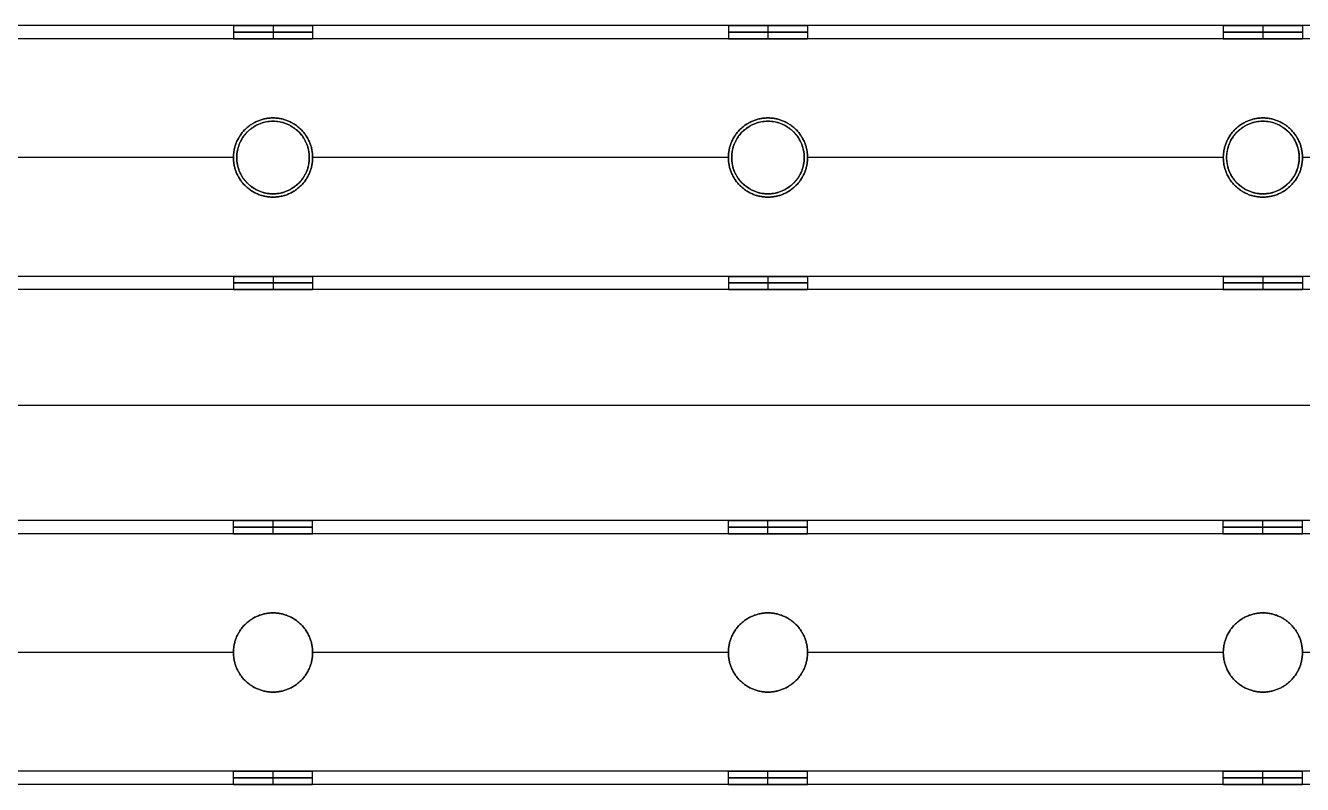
# Model space of a CAD drawing. Header units: millimetres. Extents: x -6529 to 809, y -8611 to 207.
# Drawn here: x 226 to 419.5, y -4410.7 to -4295.7 of the extents above; entities that cross this region are included whole.
import ezdxf

# ---------------------------------------------------------------- set-up
doc = ezdxf.new("R2010")
doc.units = ezdxf.units.MM
doc.header["$MEASUREMENT"] = 0
for name, color, linetype, true_color in [('gaten$11mm', 7, 'Continuous', 0xff6a35), ('platen', 7, 'Continuous', 0x007f00), ('staal', 5, 'Continuous', 0x0000ff)]:
    doc.layers.add(name, color=color, linetype=linetype, true_color=true_color)

# ---------------------------------------------------------------- blocks, each defined once
blk = doc.blocks.new('top plaat')
at = {"layer": 'platen'}
for p, q in [((770.5, -575), (770.5, -575, 18)), ((845.5, -575), (845.5, -575, 18)), ((920.5, -575), (920.5, -575, 18)), ((765, -580.5), (765, -580.5, 18)), ((776, -580.5), (776, -580.5, 18)), ((840, -580.5), (840, -580.5, 18)), ((851, -580.5), (851, -580.5, 18)), ((915, -580.5), (915, -580.5, 18)), ((926, -580.5), (926, -580.5, 18)), ((770.5, -586), (770.5, -586, 18)), ((845.5, -586), (845.5, -586, 18)), ((920.5, -586), (920.5, -586, 18)), ((0, -618), (1316, -618)), ((0, -618, 18), (1316, -618, 18))]:
    blk.add_line(p, q, dxfattribs=at)
for centre in [(770.5, -580.5, 9), (845.5, -580.5, 9), (920.5, -580.5, 9)]:
    blk.add_circle(centre, 5.5, dxfattribs=at)
for points in [[(770.5, -586), (765, -586), (765, -580.5), (765, -575), (770.5, -575), (776, -575), (776, -580.5), (776, -586), (770.5, -586)], [(770.5, -586, 18), (765, -586, 18), (765, -580.5, 18), (765, -575, 18), (770.5, -575, 18), (776, -575, 18), (776, -580.5, 18), (776, -586, 18), (770.5, -586, 18)], [(845.5, -586), (840, -586), (840, -580.5), (840, -575), (845.5, -575), (851, -575), (851, -580.5), (851, -586), (845.5, -586)], [(845.5, -586, 18), (840, -586, 18), (840, -580.5, 18), (840, -575, 18), (845.5, -575, 18), (851, -575, 18), (851, -580.5, 18), (851, -586, 18), (845.5, -586, 18)], [(920.5, -586), (915, -586), (915, -580.5), (915, -575), (920.5, -575), (926, -575), (926, -580.5), (926, -586), (920.5, -586)], [(920.5, -586, 18), (915, -586, 18), (915, -580.5, 18), (915, -575, 18), (920.5, -575, 18), (926, -575, 18), (926, -580.5, 18), (926, -586, 18), (920.5, -586, 18)]]:
    blk.add_rational_spline(points, [1, 0.707106781187, 1, 0.707106781187, 1, 0.707106781187, 1, 0.707106781187, 1], degree=2, knots=[-37.699112, -37.699112, -37.699112, -28.274334, -28.274334, -18.849556, -18.849556, -9.424778, -9.424778, 0, 0, 0], dxfattribs=at)
blk = doc.blocks.new('plaat base')
at = {"layer": 'platen'}
for p, q in [((58, -600), (1258, -600)), ((58, -600, 18), (1258, -600, 18))]:
    blk.add_line(p, q, dxfattribs=at)

msp = doc.modelspace()

# ---------------------------------------------------------------- linework, layer by layer
at = {"layer": 'gaten$11mm'}
for centre in [(263.53, -4315.71), (338.53, -4315.71), (413.53, -4315.71)]:
    msp.add_circle(centre, 5.5, dxfattribs=at)
at = {"layer": 'staal'}
for p, q in [((257.53, -4295.71, 20), (257.53, -4297.71, 20)), ((263.53, -4295.71, 26), (263.53, -4297.71, 26)), ((263.53, -4295.71, 14), (263.53, -4297.71, 14)), ((269.53, -4295.71, 20), (269.53, -4297.71, 20)), ((332.53, -4295.71, 20), (332.53, -4297.71, 20)), ((338.53, -4295.71, 26), (338.53, -4297.71, 26)), ((338.53, -4295.71, 14), (338.53, -4297.71, 14)), ((344.53, -4295.71, 20), (344.53, -4297.71, 20)), ((407.53, -4295.71, 20), (407.53, -4297.71, 20)), ((413.53, -4295.71, 26), (413.53, -4297.71, 26)), ((413.53, -4295.71, 14), (413.53, -4297.71, 14)), ((419.53, -4295.71, 20), (419.53, -4297.71, 20)), ((263.53, -4309.71, 2), (263.53, -4309.71)), ((263.53, -4309.71, 40), (263.53, -4309.71, 38)), ((338.53, -4309.71, 2), (338.53, -4309.71)), ((338.53, -4309.71, 40), (338.53, -4309.71, 38)), ((413.53, -4309.71, 2), (413.53, -4309.71)), ((413.53, -4309.71, 40), (413.53, -4309.71, 38)), ((257.53, -4315.71, 2), (257.53, -4315.71)), ((257.53, -4315.71, 40), (257.53, -4315.71, 38)), ((269.53, -4315.71, 2), (269.53, -4315.71)), ((269.53, -4315.71, 40), (269.53, -4315.71, 38)), ((332.53, -4315.71, 2), (332.53, -4315.71)), ((332.53, -4315.71, 40), (332.53, -4315.71, 38)), ((344.53, -4315.71, 2), (344.53, -4315.71)), ((344.53, -4315.71, 40), (344.53, -4315.71, 38)), ((407.53, -4315.71, 2), (407.53, -4315.71)), ((407.53, -4315.71, 40), (407.53, -4315.71, 38)), ((419.53, -4315.71, 2), (419.53, -4315.71)), ((419.53, -4315.71, 40), (419.53, -4315.71, 38)), ((263.53, -4321.71, 2), (263.53, -4321.71)), ((263.53, -4321.71, 40), (263.53, -4321.71, 38)), ((338.53, -4321.71, 2), (338.53, -4321.71)), ((338.53, -4321.71, 40), (338.53, -4321.71, 38)), ((413.53, -4321.71, 2), (413.53, -4321.71)), ((413.53, -4321.71, 40), (413.53, -4321.71, 38)), ((257.53, -4333.71, 20), (257.53, -4335.71, 20)), ((263.53, -4333.71, 26), (263.53, -4335.71, 26)), ((263.53, -4333.71, 14), (263.53, -4335.71, 14)), ((269.53, -4333.71, 20), (269.53, -4335.71, 20)), ((332.53, -4333.71, 20), (332.53, -4335.71, 20)), ((338.53, -4333.71, 26), (338.53, -4335.71, 26)), ((338.53, -4333.71, 14), (338.53, -4335.71, 14)), ((344.53, -4333.71, 20), (344.53, -4335.71, 20)), ((407.53, -4333.71, 20), (407.53, -4335.71, 20)), ((413.53, -4333.71, 26), (413.53, -4335.71, 26)), ((413.53, -4333.71, 14), (413.53, -4335.71, 14)), ((419.53, -4333.71, 20), (419.53, -4335.71, 20)), ((257.53, -4372.71, 1296), (257.53, -4370.71, 1296)), ((263.53, -4372.71, 1302), (263.53, -4370.71, 1302)), ((263.53, -4372.71, 1290), (263.53, -4370.71, 1290)), ((269.53, -4372.71, 1296), (269.53, -4370.71, 1296)), ((332.53, -4372.71, 1296), (332.53, -4370.71, 1296)), ((338.53, -4372.71, 1302), (338.53, -4370.71, 1302)), ((338.53, -4372.71, 1290), (338.53, -4370.71, 1290)), ((344.53, -4372.71, 1296), (344.53, -4370.71, 1296)), ((407.53, -4372.71, 1296), (407.53, -4370.71, 1296)), ((413.53, -4372.71, 1302), (413.53, -4370.71, 1302)), ((413.53, -4372.71, 1290), (413.53, -4370.71, 1290)), ((419.53, -4372.71, 1296), (419.53, -4370.71, 1296)), ((263.53, -4384.71, 1278), (263.53, -4384.71, 1276)), ((263.53, -4384.71, 1316), (263.53, -4384.71, 1314)), ((338.53, -4384.71, 1278), (338.53, -4384.71, 1276)), ((338.53, -4384.71, 1316), (338.53, -4384.71, 1314)), ((413.53, -4384.71, 1278), (413.53, -4384.71, 1276)), ((413.53, -4384.71, 1316), (413.53, -4384.71, 1314)), ((257.53, -4390.71, 1278), (257.53, -4390.71, 1276)), ((257.53, -4390.71, 1316), (257.53, -4390.71, 1314)), ((269.53, -4390.71, 1278), (269.53, -4390.71, 1276)), ((269.53, -4390.71, 1316), (269.53, -4390.71, 1314)), ((332.53, -4390.71, 1278), (332.53, -4390.71, 1276)), ((332.53, -4390.71, 1316), (332.53, -4390.71, 1314)), ((344.53, -4390.71, 1278), (344.53, -4390.71, 1276)), ((344.53, -4390.71, 1316), (344.53, -4390.71, 1314)), ((407.53, -4390.71, 1278), (407.53, -4390.71, 1276)), ((407.53, -4390.71, 1316), (407.53, -4390.71, 1314)), ((419.53, -4390.71, 1278), (419.53, -4390.71, 1276)), ((419.53, -4390.71, 1316), (419.53, -4390.71, 1314)), ((263.53, -4396.71, 1278), (263.53, -4396.71, 1276)), ((263.53, -4396.71, 1316), (263.53, -4396.71, 1314)), ((338.53, -4396.71, 1278), (338.53, -4396.71, 1276)), ((338.53, -4396.71, 1316), (338.53, -4396.71, 1314)), ((413.53, -4396.71, 1278), (413.53, -4396.71, 1276)), ((413.53, -4396.71, 1316), (413.53, -4396.71, 1314)), ((257.53, -4410.71, 1296), (257.53, -4408.71, 1296)), ((263.53, -4410.71, 1302), (263.53, -4408.71, 1302)), ((263.53, -4410.71, 1290), (263.53, -4408.71, 1290)), ((269.53, -4410.71, 1296), (269.53, -4408.71, 1296)), ((332.53, -4410.71, 1296), (332.53, -4408.71, 1296)), ((338.53, -4410.71, 1302), (338.53, -4408.71, 1302)), ((338.53, -4410.71, 1290), (338.53, -4408.71, 1290)), ((344.53, -4410.71, 1296), (344.53, -4408.71, 1296)), ((407.53, -4410.71, 1296), (407.53, -4408.71, 1296)), ((413.53, -4410.71, 1302), (413.53, -4408.71, 1302)), ((413.53, -4410.71, 1290), (413.53, -4408.71, 1290)), ((419.53, -4410.71, 1296), (419.53, -4408.71, 1296))]:
    msp.add_line(p, q, dxfattribs=at)
for points in [[(769.03, -4295.71), (451.28, -4295.71), (133.53, -4295.71)], [(769.03, -4295.71, 40), (451.28, -4295.71, 40), (133.53, -4295.71, 40)], [(257.53, -4295.71, 20), (226.03, -4295.71, 20), (194.53, -4295.71, 20)], [(332.53, -4295.71, 20), (301.03, -4295.71, 20), (269.53, -4295.71, 20)], [(407.53, -4295.71, 20), (376.03, -4295.71, 20), (344.53, -4295.71, 20)], [(482.53, -4295.71, 20), (451.03, -4295.71, 20), (419.53, -4295.71, 20)], [(769.03, -4297.71, 2), (451.28, -4297.71, 2), (133.53, -4297.71, 2)], [(769.03, -4297.71, 38), (451.28, -4297.71, 38), (133.53, -4297.71, 38)], [(257.53, -4297.71, 20), (226.03, -4297.71, 20), (194.53, -4297.71, 20)], [(332.53, -4297.71, 20), (301.03, -4297.71, 20), (269.53, -4297.71, 20)], [(407.53, -4297.71, 20), (376.03, -4297.71, 20), (344.53, -4297.71, 20)], [(482.53, -4297.71, 20), (451.03, -4297.71, 20), (419.53, -4297.71, 20)], [(257.53, -4315.71), (226.03, -4315.71), (194.53, -4315.71)], [(257.53, -4315.71, 40), (226.03, -4315.71, 40), (194.53, -4315.71, 40)], [(257.53, -4315.71, 2), (226.03, -4315.71, 2), (194.53, -4315.71, 2)], [(257.53, -4315.71, 38), (226.03, -4315.71, 38), (194.53, -4315.71, 38)], [(332.53, -4315.71), (301.03, -4315.71), (269.53, -4315.71)], [(332.53, -4315.71, 40), (301.03, -4315.71, 40), (269.53, -4315.71, 40)], [(332.53, -4315.71, 2), (301.03, -4315.71, 2), (269.53, -4315.71, 2)], [(332.53, -4315.71, 38), (301.03, -4315.71, 38), (269.53, -4315.71, 38)], [(407.53, -4315.71), (376.03, -4315.71), (344.53, -4315.71)], [(407.53, -4315.71, 40), (376.03, -4315.71, 40), (344.53, -4315.71, 40)], [(407.53, -4315.71, 2), (376.03, -4315.71, 2), (344.53, -4315.71, 2)], [(407.53, -4315.71, 38), (376.03, -4315.71, 38), (344.53, -4315.71, 38)], [(482.53, -4315.71), (451.03, -4315.71), (419.53, -4315.71)], [(482.53, -4315.71, 40), (451.03, -4315.71, 40), (419.53, -4315.71, 40)], [(482.53, -4315.71, 2), (451.03, -4315.71, 2), (419.53, -4315.71, 2)], [(482.53, -4315.71, 38), (451.03, -4315.71, 38), (419.53, -4315.71, 38)], [(769.03, -4333.71, 2), (451.28, -4333.71, 2), (133.53, -4333.71, 2)], [(769.03, -4333.71, 38), (451.28, -4333.71, 38), (133.53, -4333.71, 38)], [(257.53, -4333.71, 20), (226.03, -4333.71, 20), (194.53, -4333.71, 20)], [(332.53, -4333.71, 20), (301.03, -4333.71, 20), (269.53, -4333.71, 20)], [(407.53, -4333.71, 20), (376.03, -4333.71, 20), (344.53, -4333.71, 20)], [(482.53, -4333.71, 20), (451.03, -4333.71, 20), (419.53, -4333.71, 20)], [(769.03, -4335.71), (451.28, -4335.71), (133.53, -4335.71)], [(769.03, -4335.71, 40), (451.28, -4335.71, 40), (133.53, -4335.71, 40)], [(257.53, -4335.71, 20), (226.03, -4335.71, 20), (194.53, -4335.71, 20)], [(332.53, -4335.71, 20), (301.03, -4335.71, 20), (269.53, -4335.71, 20)], [(407.53, -4335.71, 20), (376.03, -4335.71, 20), (344.53, -4335.71, 20)], [(482.53, -4335.71, 20), (451.03, -4335.71, 20), (419.53, -4335.71, 20)], [(769.03, -4370.71, 1276), (451.28, -4370.71, 1276), (133.53, -4370.71, 1276)], [(769.03, -4370.71, 1316), (451.28, -4370.71, 1316), (133.53, -4370.71, 1316)], [(257.53, -4370.71, 1296), (226.03, -4370.71, 1296), (194.53, -4370.71, 1296)], [(332.53, -4370.71, 1296), (301.03, -4370.71, 1296), (269.53, -4370.71, 1296)], [(407.53, -4370.71, 1296), (376.03, -4370.71, 1296), (344.53, -4370.71, 1296)], [(482.53, -4370.71, 1296), (451.03, -4370.71, 1296), (419.53, -4370.71, 1296)], [(769.03, -4372.71, 1278), (451.28, -4372.71, 1278), (133.53, -4372.71, 1278)], [(769.03, -4372.71, 1314), (451.28, -4372.71, 1314), (133.53, -4372.71, 1314)], [(257.53, -4372.71, 1296), (226.03, -4372.71, 1296), (194.53, -4372.71, 1296)], [(332.53, -4372.71, 1296), (301.03, -4372.71, 1296), (269.53, -4372.71, 1296)], [(407.53, -4372.71, 1296), (376.03, -4372.71, 1296), (344.53, -4372.71, 1296)], [(482.53, -4372.71, 1296), (451.03, -4372.71, 1296), (419.53, -4372.71, 1296)], [(257.53, -4390.71, 1276), (226.03, -4390.71, 1276), (194.53, -4390.71, 1276)], [(257.53, -4390.71, 1316), (226.03, -4390.71, 1316), (194.53, -4390.71, 1316)], [(257.53, -4390.71, 1278), (226.03, -4390.71, 1278), (194.53, -4390.71, 1278)], [(257.53, -4390.71, 1314), (226.03, -4390.71, 1314), (194.53, -4390.71, 1314)], [(332.53, -4390.71, 1276), (301.03, -4390.71, 1276), (269.53, -4390.71, 1276)], [(332.53, -4390.71, 1316), (301.03, -4390.71, 1316), (269.53, -4390.71, 1316)], [(332.53, -4390.71, 1278), (301.03, -4390.71, 1278), (269.53, -4390.71, 1278)], [(332.53, -4390.71, 1314), (301.03, -4390.71, 1314), (269.53, -4390.71, 1314)], [(407.53, -4390.71, 1276), (376.03, -4390.71, 1276), (344.53, -4390.71, 1276)], [(407.53, -4390.71, 1316), (376.03, -4390.71, 1316), (344.53, -4390.71, 1316)], [(407.53, -4390.71, 1278), (376.03, -4390.71, 1278), (344.53, -4390.71, 1278)], [(407.53, -4390.71, 1314), (376.03, -4390.71, 1314), (344.53, -4390.71, 1314)], [(482.53, -4390.71, 1276), (451.03, -4390.71, 1276), (419.53, -4390.71, 1276)], [(482.53, -4390.71, 1316), (451.03, -4390.71, 1316), (419.53, -4390.71, 1316)], [(482.53, -4390.71, 1278), (451.03, -4390.71, 1278), (419.53, -4390.71, 1278)], [(482.53, -4390.71, 1314), (451.03, -4390.71, 1314), (419.53, -4390.71, 1314)], [(769.03, -4408.71, 1278), (451.28, -4408.71, 1278), (133.53, -4408.71, 1278)], [(769.03, -4408.71, 1314), (451.28, -4408.71, 1314), (133.53, -4408.71, 1314)], [(257.53, -4408.71, 1296), (226.03, -4408.71, 1296), (194.53, -4408.71, 1296)], [(332.53, -4408.71, 1296), (301.03, -4408.71, 1296), (269.53, -4408.71, 1296)], [(407.53, -4408.71, 1296), (376.03, -4408.71, 1296), (344.53, -4408.71, 1296)], [(482.53, -4408.71, 1296), (451.03, -4408.71, 1296), (419.53, -4408.71, 1296)], [(769.03, -4410.71, 1276), (451.28, -4410.71, 1276), (133.53, -4410.71, 1276)], [(769.03, -4410.71, 1316), (451.28, -4410.71, 1316), (133.53, -4410.71, 1316)], [(257.53, -4410.71, 1296), (226.03, -4410.71, 1296), (194.53, -4410.71, 1296)], [(332.53, -4410.71, 1296), (301.03, -4410.71, 1296), (269.53, -4410.71, 1296)], [(407.53, -4410.71, 1296), (376.03, -4410.71, 1296), (344.53, -4410.71, 1296)], [(482.53, -4410.71, 1296), (451.03, -4410.71, 1296), (419.53, -4410.71, 1296)]]:
    msp.add_open_spline(points, degree=2, dxfattribs=at)
for points, weights, knots in [([(263.53, -4295.71, 26), (257.53, -4295.71, 26), (257.53, -4295.71, 20), (257.53, -4295.71, 14), (263.53, -4295.71, 14), (269.53, -4295.71, 14), (269.53, -4295.71, 20), (269.53, -4295.71, 26), (263.53, -4295.71, 26)], [1, 0.707106781187, 1, 0.707106781187, 1, 0.707106781187, 1, 0.707106781187, 1], [0, 0, 0, 7.853982, 7.853982, 15.707963, 15.707963, 23.561945, 23.561945, 31.415927, 31.415927, 31.415927]), ([(263.53, -4296.71, 26), (257.53, -4296.71, 26), (257.53, -4296.71, 20), (257.53, -4296.71, 14), (263.53, -4296.71, 14), (269.53, -4296.71, 14), (269.53, -4296.71, 20), (269.53, -4296.71, 26), (263.53, -4296.71, 26)], [1, 0.707106781187, 1, 0.707106781187, 1, 0.707106781187, 1, 0.707106781187, 1], [0, 0, 0, 7.853982, 7.853982, 15.707963, 15.707963, 23.561945, 23.561945, 31.415927, 31.415927, 31.415927]), ([(338.53, -4295.71, 26), (332.53, -4295.71, 26), (332.53, -4295.71, 20), (332.53, -4295.71, 14), (338.53, -4295.71, 14), (344.53, -4295.71, 14), (344.53, -4295.71, 20), (344.53, -4295.71, 26), (338.53, -4295.71, 26)], [1, 0.707106781187, 1, 0.707106781187, 1, 0.707106781187, 1, 0.707106781187, 1], [0, 0, 0, 7.853982, 7.853982, 15.707963, 15.707963, 23.561945, 23.561945, 31.415927, 31.415927, 31.415927]), ([(338.53, -4296.71, 26), (332.53, -4296.71, 26), (332.53, -4296.71, 20), (332.53, -4296.71, 14), (338.53, -4296.71, 14), (344.53, -4296.71, 14), (344.53, -4296.71, 20), (344.53, -4296.71, 26), (338.53, -4296.71, 26)], [1, 0.707106781187, 1, 0.707106781187, 1, 0.707106781187, 1, 0.707106781187, 1], [0, 0, 0, 7.853982, 7.853982, 15.707963, 15.707963, 23.561945, 23.561945, 31.415927, 31.415927, 31.415927]), ([(413.53, -4295.71, 26), (407.53, -4295.71, 26), (407.53, -4295.71, 20), (407.53, -4295.71, 14), (413.53, -4295.71, 14), (419.53, -4295.71, 14), (419.53, -4295.71, 20), (419.53, -4295.71, 26), (413.53, -4295.71, 26)], [1, 0.707106781187, 1, 0.707106781187, 1, 0.707106781187, 1, 0.707106781187, 1], [0, 0, 0, 7.853982, 7.853982, 15.707963, 15.707963, 23.561945, 23.561945, 31.415927, 31.415927, 31.415927]), ([(413.53, -4296.71, 26), (407.53, -4296.71, 26), (407.53, -4296.71, 20), (407.53, -4296.71, 14), (413.53, -4296.71, 14), (419.53, -4296.71, 14), (419.53, -4296.71, 20), (419.53, -4296.71, 26), (413.53, -4296.71, 26)], [1, 0.707106781187, 1, 0.707106781187, 1, 0.707106781187, 1, 0.707106781187, 1], [0, 0, 0, 7.853982, 7.853982, 15.707963, 15.707963, 23.561945, 23.561945, 31.415927, 31.415927, 31.415927]), ([(263.53, -4297.71, 26), (269.53, -4297.71, 26), (269.53, -4297.71, 20), (269.53, -4297.71, 14), (263.53, -4297.71, 14), (257.53, -4297.71, 14), (257.53, -4297.71, 20), (257.53, -4297.71, 26), (263.53, -4297.71, 26)], [1, 0.707106781187, 1, 0.707106781187, 1, 0.707106781187, 1, 0.707106781187, 1], [-31.415927, -31.415927, -31.415927, -23.561945, -23.561945, -15.707963, -15.707963, -7.853982, -7.853982, 0, 0, 0]), ([(338.53, -4297.71, 26), (344.53, -4297.71, 26), (344.53, -4297.71, 20), (344.53, -4297.71, 14), (338.53, -4297.71, 14), (332.53, -4297.71, 14), (332.53, -4297.71, 20), (332.53, -4297.71, 26), (338.53, -4297.71, 26)], [1, 0.707106781187, 1, 0.707106781187, 1, 0.707106781187, 1, 0.707106851018, 0.999999860338], [-31.415927, -31.415927, -31.415927, -23.561944, -23.561944, -15.707962, -15.707962, -7.85398, -7.85398, 0, 0, 0]), ([(413.53, -4297.71, 26), (419.53, -4297.71, 26), (419.53, -4297.71, 20), (419.53, -4297.71, 14), (413.53, -4297.71, 14), (407.53, -4297.71, 14), (407.53, -4297.71, 20), (407.53, -4297.71, 26), (413.53, -4297.71, 26)], [1, 0.707106781187, 1, 0.707106781187, 1, 0.707106781187, 1, 0.707106851018, 0.999999860338], [-31.415927, -31.415927, -31.415927, -23.561944, -23.561944, -15.707962, -15.707962, -7.85398, -7.85398, 0, 0, 0]), ([(263.53, -4321.71), (269.53, -4321.71), (269.53, -4315.71), (269.53, -4309.71), (263.53, -4309.71), (257.53, -4309.71), (257.53, -4315.71), (257.53, -4321.71), (263.53, -4321.71)], [1, 0.707106781187, 1, 0.707106781187, 1, 0.707106781187, 1, 0.707106781187, 1], [-31.415927, -31.415927, -31.415927, -23.561945, -23.561945, -15.707963, -15.707963, -7.853982, -7.853982, 0, 0, 0]), ([(263.53, -4321.71, 40), (257.53, -4321.71, 40), (257.53, -4315.71, 40), (257.53, -4309.71, 40), (263.53, -4309.71, 40), (269.53, -4309.71, 40), (269.53, -4315.71, 40), (269.53, -4321.71, 40), (263.53, -4321.71, 40)], [1, 0.707106781187, 1, 0.707106781187, 1, 0.707106781187, 1, 0.707106781187, 1], [0, 0, 0, 7.853982, 7.853982, 15.707963, 15.707963, 23.561945, 23.561945, 31.415927, 31.415927, 31.415927]), ([(263.53, -4321.71, 2), (257.53, -4321.71, 2), (257.53, -4315.71, 2), (257.53, -4309.71, 2), (263.53, -4309.71, 2), (269.53, -4309.71, 2), (269.53, -4315.71, 2), (269.53, -4321.71, 2), (263.53, -4321.71, 2)], [1, 0.707106781187, 1, 0.707106781187, 1, 0.707106781187, 1, 0.707106781187, 1], [0, 0, 0, 7.853982, 7.853982, 15.707963, 15.707963, 23.561945, 23.561945, 31.415927, 31.415927, 31.415927]), ([(263.53, -4321.71, 38), (269.53, -4321.71, 38), (269.53, -4315.71, 38), (269.53, -4309.71, 38), (263.53, -4309.71, 38), (257.53, -4309.71, 38), (257.53, -4315.71, 38), (257.53, -4321.71, 38), (263.53, -4321.71, 38)], [1, 0.707106781187, 1, 0.707106781187, 1, 0.707106781187, 1, 0.707106781187, 1], [-31.415927, -31.415927, -31.415927, -23.561945, -23.561945, -15.707963, -15.707963, -7.853982, -7.853982, 0, 0, 0]), ([(263.53, -4321.71, 1), (257.53, -4321.71, 1), (257.53, -4315.71, 1), (257.53, -4309.71, 1), (263.53, -4309.71, 1), (269.53, -4309.71, 1), (269.53, -4315.71, 1), (269.53, -4321.71, 1), (263.53, -4321.71, 1)], [1, 0.707106781187, 1, 0.707106781187, 1, 0.707106781187, 1, 0.707106781187, 1], [0, 0, 0, 7.853982, 7.853982, 15.707963, 15.707963, 23.561945, 23.561945, 31.415927, 31.415927, 31.415927]), ([(263.53, -4321.71, 39), (257.53, -4321.71, 39), (257.53, -4315.71, 39), (257.53, -4309.71, 39), (263.53, -4309.71, 39), (269.53, -4309.71, 39), (269.53, -4315.71, 39), (269.53, -4321.71, 39), (263.53, -4321.71, 39)], [1, 0.707106781187, 1, 0.707106781187, 1, 0.707106781187, 1, 0.707106781187, 1], [0, 0, 0, 7.853982, 7.853982, 15.707963, 15.707963, 23.561945, 23.561945, 31.415927, 31.415927, 31.415927]), ([(338.53, -4321.71), (344.53, -4321.71), (344.53, -4315.71), (344.53, -4309.71), (338.53, -4309.71), (332.53, -4309.71), (332.53, -4315.71), (332.53, -4321.71), (338.53, -4321.71)], [1, 0.707106781187, 1, 0.707106781187, 1, 0.707106781187, 1, 0.707106781187, 1], [-31.415927, -31.415927, -31.415927, -23.561945, -23.561945, -15.707963, -15.707963, -7.853982, -7.853982, 0, 0, 0]), ([(338.53, -4321.71, 40), (332.53, -4321.71, 40), (332.53, -4315.71, 40), (332.53, -4309.71, 40), (338.53, -4309.71, 40), (344.53, -4309.71, 40), (344.53, -4315.71, 40), (344.53, -4321.71, 40), (338.53, -4321.71, 40)], [1, 0.707106781187, 1, 0.707106781187, 1, 0.707106781187, 1, 0.707106781187, 1], [0, 0, 0, 7.853982, 7.853982, 15.707963, 15.707963, 23.561945, 23.561945, 31.415927, 31.415927, 31.415927]), ([(338.53, -4321.71, 2), (332.53, -4321.71, 2), (332.53, -4315.71, 2), (332.53, -4309.71, 2), (338.53, -4309.71, 2), (344.53, -4309.71, 2), (344.53, -4315.71, 2), (344.53, -4321.71, 2), (338.53, -4321.71, 2)], [1, 0.707106781187, 1, 0.707106781187, 1, 0.707106781187, 1, 0.707106781187, 1], [0, 0, 0, 7.853982, 7.853982, 15.707963, 15.707963, 23.561945, 23.561945, 31.415927, 31.415927, 31.415927]), ([(338.53, -4321.71, 38), (344.53, -4321.71, 38), (344.53, -4315.71, 38), (344.53, -4309.71, 38), (338.53, -4309.71, 38), (332.53, -4309.71, 38), (332.53, -4315.71, 38), (332.53, -4321.71, 38), (338.53, -4321.71, 38)], [1, 0.707106781187, 1, 0.707106781187, 1, 0.707106781187, 1, 0.707106781187, 1], [-31.415927, -31.415927, -31.415927, -23.561945, -23.561945, -15.707963, -15.707963, -7.853982, -7.853982, 0, 0, 0]), ([(338.53, -4321.71, 1), (332.53, -4321.71, 1), (332.53, -4315.71, 1), (332.53, -4309.71, 1), (338.53, -4309.71, 1), (344.53, -4309.71, 1), (344.53, -4315.71, 1), (344.53, -4321.71, 1), (338.53, -4321.71, 1)], [1, 0.707106781187, 1, 0.707106781187, 1, 0.707106781187, 1, 0.707106781187, 1], [0, 0, 0, 7.853982, 7.853982, 15.707963, 15.707963, 23.561945, 23.561945, 31.415927, 31.415927, 31.415927]), ([(338.53, -4321.71, 39), (332.53, -4321.71, 39), (332.53, -4315.71, 39), (332.53, -4309.71, 39), (338.53, -4309.71, 39), (344.53, -4309.71, 39), (344.53, -4315.71, 39), (344.53, -4321.71, 39), (338.53, -4321.71, 39)], [1, 0.707106781187, 1, 0.707106781187, 1, 0.707106781187, 1, 0.707106781187, 1], [0, 0, 0, 7.853982, 7.853982, 15.707963, 15.707963, 23.561945, 23.561945, 31.415927, 31.415927, 31.415927]), ([(413.53, -4321.71), (419.53, -4321.71), (419.53, -4315.71), (419.53, -4309.71), (413.53, -4309.71), (407.53, -4309.71), (407.53, -4315.71), (407.53, -4321.71), (413.53, -4321.71)], [1, 0.707106781187, 1, 0.707106781187, 1, 0.707106781187, 1, 0.707106781187, 1], [-31.415927, -31.415927, -31.415927, -23.561945, -23.561945, -15.707963, -15.707963, -7.853982, -7.853982, 0, 0, 0]), ([(413.53, -4321.71, 40), (407.53, -4321.71, 40), (407.53, -4315.71, 40), (407.53, -4309.71, 40), (413.53, -4309.71, 40), (419.53, -4309.71, 40), (419.53, -4315.71, 40), (419.53, -4321.71, 40), (413.53, -4321.71, 40)], [1, 0.707106781187, 1, 0.707106781187, 1, 0.707106781187, 1, 0.707106781187, 1], [0, 0, 0, 7.853982, 7.853982, 15.707963, 15.707963, 23.561945, 23.561945, 31.415927, 31.415927, 31.415927]), ([(413.53, -4321.71, 2), (407.53, -4321.71, 2), (407.53, -4315.71, 2), (407.53, -4309.71, 2), (413.53, -4309.71, 2), (419.53, -4309.71, 2), (419.53, -4315.71, 2), (419.53, -4321.71, 2), (413.53, -4321.71, 2)], [1, 0.707106781187, 1, 0.707106781187, 1, 0.707106781187, 1, 0.707106781187, 1], [0, 0, 0, 7.853982, 7.853982, 15.707963, 15.707963, 23.561945, 23.561945, 31.415927, 31.415927, 31.415927]), ([(413.53, -4321.71, 38), (419.53, -4321.71, 38), (419.53, -4315.71, 38), (419.53, -4309.71, 38), (413.53, -4309.71, 38), (407.53, -4309.71, 38), (407.53, -4315.71, 38), (407.53, -4321.71, 38), (413.53, -4321.71, 38)], [1, 0.707106781187, 1, 0.707106781187, 1, 0.707106781187, 1, 0.707106781187, 1], [-31.415927, -31.415927, -31.415927, -23.561945, -23.561945, -15.707963, -15.707963, -7.853982, -7.853982, 0, 0, 0]), ([(413.53, -4321.71, 1), (407.53, -4321.71, 1), (407.53, -4315.71, 1), (407.53, -4309.71, 1), (413.53, -4309.71, 1), (419.53, -4309.71, 1), (419.53, -4315.71, 1), (419.53, -4321.71, 1), (413.53, -4321.71, 1)], [1, 0.707106781187, 1, 0.707106781187, 1, 0.707106781187, 1, 0.707106781187, 1], [0, 0, 0, 7.853982, 7.853982, 15.707963, 15.707963, 23.561945, 23.561945, 31.415927, 31.415927, 31.415927]), ([(413.53, -4321.71, 39), (407.53, -4321.71, 39), (407.53, -4315.71, 39), (407.53, -4309.71, 39), (413.53, -4309.71, 39), (419.53, -4309.71, 39), (419.53, -4315.71, 39), (419.53, -4321.71, 39), (413.53, -4321.71, 39)], [1, 0.707106781187, 1, 0.707106781187, 1, 0.707106781187, 1, 0.707106781187, 1], [0, 0, 0, 7.853982, 7.853982, 15.707963, 15.707963, 23.561945, 23.561945, 31.415927, 31.415927, 31.415927]), ([(263.53, -4333.71, 26), (257.53, -4333.71, 26), (257.53, -4333.71, 20), (257.53, -4333.71, 14), (263.53, -4333.71, 14), (269.53, -4333.71, 14), (269.53, -4333.71, 20), (269.53, -4333.71, 26), (263.53, -4333.71, 26)], [0.999999860338, 0.707106851018, 1, 0.707106781187, 1, 0.707106781187, 1, 0.707106851018, 0.999999860338], [0, 0, 0, 7.853981, 7.853981, 15.707963, 15.707963, 23.561946, 23.561946, 31.415927, 31.415927, 31.415927]), ([(338.53, -4333.71, 26), (332.53, -4333.71, 26), (332.53, -4333.71, 20), (332.53, -4333.71, 14), (338.53, -4333.71, 14), (344.53, -4333.71, 14), (344.53, -4333.71, 20), (344.53, -4333.71, 26), (338.53, -4333.71, 26)], [0.999999860338, 0.707106851018, 1, 0.707106781187, 1, 0.707106781187, 1, 0.707106851018, 0.999999860338], [0, 0, 0, 7.853981, 7.853981, 15.707963, 15.707963, 23.561946, 23.561946, 31.415927, 31.415927, 31.415927]), ([(413.53, -4333.71, 26), (407.53, -4333.71, 26), (407.53, -4333.71, 20), (407.53, -4333.71, 14), (413.53, -4333.71, 14), (419.53, -4333.71, 14), (419.53, -4333.71, 20), (419.53, -4333.71, 26), (413.53, -4333.71, 26)], [1, 0.707106781187, 1, 0.707106781187, 1, 0.707106781187, 1, 0.707106781187, 1], [0, 0, 0, 7.853982, 7.853982, 15.707963, 15.707963, 23.561945, 23.561945, 31.415927, 31.415927, 31.415927]), ([(263.53, -4334.71, 26), (257.53, -4334.71, 26), (257.53, -4334.71, 20), (257.53, -4334.71, 14), (263.53, -4334.71, 14), (269.53, -4334.71, 14), (269.53, -4334.71, 20), (269.53, -4334.71, 26), (263.53, -4334.71, 26)], [1, 0.707106781187, 1, 0.707106781187, 1, 0.707106781187, 1, 0.707106781187, 1], [0, 0, 0, 7.853982, 7.853982, 15.707963, 15.707963, 23.561945, 23.561945, 31.415927, 31.415927, 31.415927]), ([(263.53, -4335.71, 26), (269.53, -4335.71, 26), (269.53, -4335.71, 20), (269.53, -4335.71, 14), (263.53, -4335.71, 14), (257.53, -4335.71, 14), (257.53, -4335.71, 20), (257.53, -4335.71, 26), (263.53, -4335.71, 26)], [1, 0.707106781187, 1, 0.707106781187, 1, 0.707106781187, 1, 0.707106781187, 1], [-31.415927, -31.415927, -31.415927, -23.561945, -23.561945, -15.707963, -15.707963, -7.853982, -7.853982, 0, 0, 0]), ([(338.53, -4334.71, 26), (332.53, -4334.71, 26), (332.53, -4334.71, 20), (332.53, -4334.71, 14), (338.53, -4334.71, 14), (344.53, -4334.71, 14), (344.53, -4334.71, 20), (344.53, -4334.71, 26), (338.53, -4334.71, 26)], [1, 0.707106781187, 1, 0.707106781187, 1, 0.707106781187, 1, 0.707106781187, 1], [0, 0, 0, 7.853982, 7.853982, 15.707963, 15.707963, 23.561945, 23.561945, 31.415927, 31.415927, 31.415927]), ([(338.53, -4335.71, 26), (344.53, -4335.71, 26), (344.53, -4335.71, 20), (344.53, -4335.71, 14), (338.53, -4335.71, 14), (332.53, -4335.71, 14), (332.53, -4335.71, 20), (332.53, -4335.71, 26), (338.53, -4335.71, 26)], [1, 0.707106781187, 1, 0.707106781187, 1, 0.707106781187, 1, 0.707106781187, 1], [-31.415927, -31.415927, -31.415927, -23.561945, -23.561945, -15.707963, -15.707963, -7.853982, -7.853982, 0, 0, 0]), ([(413.53, -4334.71, 26), (407.53, -4334.71, 26), (407.53, -4334.71, 20), (407.53, -4334.71, 14), (413.53, -4334.71, 14), (419.53, -4334.71, 14), (419.53, -4334.71, 20), (419.53, -4334.71, 26), (413.53, -4334.71, 26)], [1, 0.707106781187, 1, 0.707106781187, 1, 0.707106781187, 1, 0.707106781187, 1], [0, 0, 0, 7.853982, 7.853982, 15.707963, 15.707963, 23.561945, 23.561945, 31.415927, 31.415927, 31.415927]), ([(413.53, -4335.71, 26), (419.53, -4335.71, 26), (419.53, -4335.71, 20), (419.53, -4335.71, 14), (413.53, -4335.71, 14), (407.53, -4335.71, 14), (407.53, -4335.71, 20), (407.53, -4335.71, 26), (413.53, -4335.71, 26)], [1, 0.707106781187, 1, 0.707106781187, 1, 0.707106781187, 1, 0.707106781187, 1], [-31.415927, -31.415927, -31.415927, -23.561945, -23.561945, -15.707963, -15.707963, -7.853982, -7.853982, 0, 0, 0]), ([(263.53, -4370.71, 1302), (269.53, -4370.71, 1302), (269.53, -4370.71, 1296), (269.53, -4370.71, 1290), (263.53, -4370.71, 1290), (257.53, -4370.71, 1290), (257.53, -4370.71, 1296), (257.53, -4370.71, 1302), (263.53, -4370.71, 1302)], [1, 0.707106781187, 1, 0.707106781187, 1, 0.707106781187, 1, 0.707106781187, 1], [-31.415927, -31.415927, -31.415927, -23.561945, -23.561945, -15.707963, -15.707963, -7.853982, -7.853982, 0, 0, 0]), ([(338.53, -4370.71, 1302), (344.53, -4370.71, 1302), (344.53, -4370.71, 1296), (344.53, -4370.71, 1290), (338.53, -4370.71, 1290), (332.53, -4370.71, 1290), (332.53, -4370.71, 1296), (332.53, -4370.71, 1302), (338.53, -4370.71, 1302)], [1, 0.707106781187, 1, 0.707106781187, 1, 0.707106781187, 1, 0.707106781187, 1], [-31.415927, -31.415927, -31.415927, -23.561945, -23.561945, -15.707963, -15.707963, -7.853982, -7.853982, 0, 0, 0]), ([(413.53, -4370.71, 1302), (419.53, -4370.71, 1302), (419.53, -4370.71, 1296), (419.53, -4370.71, 1290), (413.53, -4370.71, 1290), (407.53, -4370.71, 1290), (407.53, -4370.71, 1296), (407.53, -4370.71, 1302), (413.53, -4370.71, 1302)], [1, 0.707106781187, 1, 0.707106781187, 1, 0.707106781187, 1, 0.707106781187, 1], [-31.415927, -31.415927, -31.415927, -23.561945, -23.561945, -15.707963, -15.707963, -7.853982, -7.853982, 0, 0, 0]), ([(263.53, -4371.71, 1302), (257.53, -4371.71, 1302), (257.53, -4371.71, 1296), (257.53, -4371.71, 1290), (263.53, -4371.71, 1290), (269.53, -4371.71, 1290), (269.53, -4371.71, 1296), (269.53, -4371.71, 1302), (263.53, -4371.71, 1302)], [1, 0.707106781187, 1, 0.707106781187, 1, 0.707106781187, 1, 0.707106781187, 1], [0, 0, 0, 7.853982, 7.853982, 15.707963, 15.707963, 23.561945, 23.561945, 31.415927, 31.415927, 31.415927]), ([(263.53, -4372.71, 1302), (257.53, -4372.71, 1302), (257.53, -4372.71, 1296), (257.53, -4372.71, 1290), (263.53, -4372.71, 1290), (269.53, -4372.71, 1290), (269.53, -4372.71, 1296), (269.53, -4372.71, 1302), (263.53, -4372.71, 1302)], [0.999999860338, 0.707106851018, 1, 0.707106781187, 1, 0.707106781187, 1, 0.707106851018, 0.999999860338], [0, 0, 0, 7.853981, 7.853981, 15.707963, 15.707963, 23.561946, 23.561946, 31.415927, 31.415927, 31.415927]), ([(338.53, -4371.71, 1302), (332.53, -4371.71, 1302), (332.53, -4371.71, 1296), (332.53, -4371.71, 1290), (338.53, -4371.71, 1290), (344.53, -4371.71, 1290), (344.53, -4371.71, 1296), (344.53, -4371.71, 1302), (338.53, -4371.71, 1302)], [1, 0.707106781187, 1, 0.707106781187, 1, 0.707106781187, 1, 0.707106781187, 1], [0, 0, 0, 7.853982, 7.853982, 15.707963, 15.707963, 23.561945, 23.561945, 31.415927, 31.415927, 31.415927]), ([(338.53, -4372.71, 1302), (332.53, -4372.71, 1302), (332.53, -4372.71, 1296), (332.53, -4372.71, 1290), (338.53, -4372.71, 1290), (344.53, -4372.71, 1290), (344.53, -4372.71, 1296), (344.53, -4372.71, 1302), (338.53, -4372.71, 1302)], [0.999999860338, 0.707106851018, 1, 0.707106781187, 1, 0.707106781187, 1, 0.707106851018, 0.999999860338], [0, 0, 0, 7.853981, 7.853981, 15.707963, 15.707963, 23.561946, 23.561946, 31.415927, 31.415927, 31.415927]), ([(413.53, -4371.71, 1302), (407.53, -4371.71, 1302), (407.53, -4371.71, 1296), (407.53, -4371.71, 1290), (413.53, -4371.71, 1290), (419.53, -4371.71, 1290), (419.53, -4371.71, 1296), (419.53, -4371.71, 1302), (413.53, -4371.71, 1302)], [1, 0.707106781187, 1, 0.707106781187, 1, 0.707106781187, 1, 0.707106781187, 1], [0, 0, 0, 7.853982, 7.853982, 15.707963, 15.707963, 23.561945, 23.561945, 31.415927, 31.415927, 31.415927]), ([(413.53, -4372.71, 1302), (407.53, -4372.71, 1302), (407.53, -4372.71, 1296), (407.53, -4372.71, 1290), (413.53, -4372.71, 1290), (419.53, -4372.71, 1290), (419.53, -4372.71, 1296), (419.53, -4372.71, 1302), (413.53, -4372.71, 1302)], [1, 0.707106781187, 1, 0.707106781187, 1, 0.707106781187, 1, 0.707106781187, 1], [0, 0, 0, 7.853982, 7.853982, 15.707963, 15.707963, 23.561945, 23.561945, 31.415927, 31.415927, 31.415927]), ([(263.53, -4384.71, 1276), (269.53, -4384.71, 1276), (269.53, -4390.71, 1276), (269.53, -4396.71, 1276), (263.53, -4396.71, 1276), (257.53, -4396.71, 1276), (257.53, -4390.71, 1276), (257.53, -4384.71, 1276), (263.53, -4384.71, 1276)], [1, 0.707106781187, 1, 0.707106781187, 1, 0.707106781187, 1, 0.707106781187, 1], [-31.415927, -31.415927, -31.415927, -23.561945, -23.561945, -15.707963, -15.707963, -7.853982, -7.853982, 0, 0, 0]), ([(263.53, -4384.71, 1316), (257.53, -4384.71, 1316), (257.53, -4390.71, 1316), (257.53, -4396.71, 1316), (263.53, -4396.71, 1316), (269.53, -4396.71, 1316), (269.53, -4390.71, 1316), (269.53, -4384.71, 1316), (263.53, -4384.71, 1316)], [1, 0.707106781187, 1, 0.707106781187, 1, 0.707106781187, 1, 0.707106781187, 1], [0, 0, 0, 7.853982, 7.853982, 15.707963, 15.707963, 23.561945, 23.561945, 31.415927, 31.415927, 31.415927]), ([(263.53, -4384.71, 1278), (257.53, -4384.71, 1278), (257.53, -4390.71, 1278), (257.53, -4396.71, 1278), (263.53, -4396.71, 1278), (269.53, -4396.71, 1278), (269.53, -4390.71, 1278), (269.53, -4384.71, 1278), (263.53, -4384.71, 1278)], [1, 0.707106781187, 1, 0.707106781187, 1, 0.707106781187, 1, 0.707106781187, 1], [0, 0, 0, 7.853982, 7.853982, 15.707963, 15.707963, 23.561945, 23.561945, 31.415927, 31.415927, 31.415927]), ([(263.53, -4384.71, 1314), (269.53, -4384.71, 1314), (269.53, -4390.71, 1314), (269.53, -4396.71, 1314), (263.53, -4396.71, 1314), (257.53, -4396.71, 1314), (257.53, -4390.71, 1314), (257.53, -4384.71, 1314), (263.53, -4384.71, 1314)], [1, 0.707106781187, 1, 0.707106781187, 1, 0.707106781187, 1, 0.707106781187, 1], [-31.415927, -31.415927, -31.415927, -23.561945, -23.561945, -15.707963, -15.707963, -7.853982, -7.853982, 0, 0, 0]), ([(263.53, -4384.71, 1277), (257.53, -4384.71, 1277), (257.53, -4390.71, 1277), (257.53, -4396.71, 1277), (263.53, -4396.71, 1277), (269.53, -4396.71, 1277), (269.53, -4390.71, 1277), (269.53, -4384.71, 1277), (263.53, -4384.71, 1277)], [1, 0.707106781187, 1, 0.707106781187, 1, 0.707106781187, 1, 0.707106781187, 1], [0, 0, 0, 7.853982, 7.853982, 15.707963, 15.707963, 23.561945, 23.561945, 31.415927, 31.415927, 31.415927]), ([(263.53, -4384.71, 1315), (257.53, -4384.71, 1315), (257.53, -4390.71, 1315), (257.53, -4396.71, 1315), (263.53, -4396.71, 1315), (269.53, -4396.71, 1315), (269.53, -4390.71, 1315), (269.53, -4384.71, 1315), (263.53, -4384.71, 1315)], [1, 0.707106781187, 1, 0.707106781187, 1, 0.707106781187, 1, 0.707106781187, 1], [0, 0, 0, 7.853982, 7.853982, 15.707963, 15.707963, 23.561945, 23.561945, 31.415927, 31.415927, 31.415927]), ([(338.53, -4384.71, 1276), (344.53, -4384.71, 1276), (344.53, -4390.71, 1276), (344.53, -4396.71, 1276), (338.53, -4396.71, 1276), (332.53, -4396.71, 1276), (332.53, -4390.71, 1276), (332.53, -4384.71, 1276), (338.53, -4384.71, 1276)], [1, 0.707106781187, 1, 0.707106781187, 1, 0.707106781187, 1, 0.707106781187, 1], [-31.415927, -31.415927, -31.415927, -23.561945, -23.561945, -15.707963, -15.707963, -7.853982, -7.853982, 0, 0, 0]), ([(338.53, -4384.71, 1316), (332.53, -4384.71, 1316), (332.53, -4390.71, 1316), (332.53, -4396.71, 1316), (338.53, -4396.71, 1316), (344.53, -4396.71, 1316), (344.53, -4390.71, 1316), (344.53, -4384.71, 1316), (338.53, -4384.71, 1316)], [1, 0.707106781187, 1, 0.707106781187, 1, 0.707106781187, 1, 0.707106781187, 1], [0, 0, 0, 7.853982, 7.853982, 15.707963, 15.707963, 23.561945, 23.561945, 31.415927, 31.415927, 31.415927]), ([(338.53, -4384.71, 1278), (332.53, -4384.71, 1278), (332.53, -4390.71, 1278), (332.53, -4396.71, 1278), (338.53, -4396.71, 1278), (344.53, -4396.71, 1278), (344.53, -4390.71, 1278), (344.53, -4384.71, 1278), (338.53, -4384.71, 1278)], [1, 0.707106781187, 1, 0.707106781187, 1, 0.707106781187, 1, 0.707106781187, 1], [0, 0, 0, 7.853982, 7.853982, 15.707963, 15.707963, 23.561945, 23.561945, 31.415927, 31.415927, 31.415927]), ([(338.53, -4384.71, 1314), (344.53, -4384.71, 1314), (344.53, -4390.71, 1314), (344.53, -4396.71, 1314), (338.53, -4396.71, 1314), (332.53, -4396.71, 1314), (332.53, -4390.71, 1314), (332.53, -4384.71, 1314), (338.53, -4384.71, 1314)], [1, 0.707106781187, 1, 0.707106781187, 1, 0.707106781187, 1, 0.707106781187, 1], [-31.415927, -31.415927, -31.415927, -23.561945, -23.561945, -15.707963, -15.707963, -7.853982, -7.853982, 0, 0, 0]), ([(338.53, -4384.71, 1277), (332.53, -4384.71, 1277), (332.53, -4390.71, 1277), (332.53, -4396.71, 1277), (338.53, -4396.71, 1277), (344.53, -4396.71, 1277), (344.53, -4390.71, 1277), (344.53, -4384.71, 1277), (338.53, -4384.71, 1277)], [1, 0.707106781187, 1, 0.707106781187, 1, 0.707106781187, 1, 0.707106781187, 1], [0, 0, 0, 7.853982, 7.853982, 15.707963, 15.707963, 23.561945, 23.561945, 31.415927, 31.415927, 31.415927]), ([(338.53, -4384.71, 1315), (332.53, -4384.71, 1315), (332.53, -4390.71, 1315), (332.53, -4396.71, 1315), (338.53, -4396.71, 1315), (344.53, -4396.71, 1315), (344.53, -4390.71, 1315), (344.53, -4384.71, 1315), (338.53, -4384.71, 1315)], [1, 0.707106781187, 1, 0.707106781187, 1, 0.707106781187, 1, 0.707106781187, 1], [0, 0, 0, 7.853982, 7.853982, 15.707963, 15.707963, 23.561945, 23.561945, 31.415927, 31.415927, 31.415927]), ([(413.53, -4384.71, 1276), (419.53, -4384.71, 1276), (419.53, -4390.71, 1276), (419.53, -4396.71, 1276), (413.53, -4396.71, 1276), (407.53, -4396.71, 1276), (407.53, -4390.71, 1276), (407.53, -4384.71, 1276), (413.53, -4384.71, 1276)], [1, 0.707106781187, 1, 0.707106781187, 1, 0.707106781187, 1, 0.707106781187, 1], [-31.415927, -31.415927, -31.415927, -23.561945, -23.561945, -15.707963, -15.707963, -7.853982, -7.853982, 0, 0, 0]), ([(413.53, -4384.71, 1316), (407.53, -4384.71, 1316), (407.53, -4390.71, 1316), (407.53, -4396.71, 1316), (413.53, -4396.71, 1316), (419.53, -4396.71, 1316), (419.53, -4390.71, 1316), (419.53, -4384.71, 1316), (413.53, -4384.71, 1316)], [1, 0.707106781187, 1, 0.707106781187, 1, 0.707106781187, 1, 0.707106781187, 1], [0, 0, 0, 7.853982, 7.853982, 15.707963, 15.707963, 23.561945, 23.561945, 31.415927, 31.415927, 31.415927]), ([(413.53, -4384.71, 1278), (407.53, -4384.71, 1278), (407.53, -4390.71, 1278), (407.53, -4396.71, 1278), (413.53, -4396.71, 1278), (419.53, -4396.71, 1278), (419.53, -4390.71, 1278), (419.53, -4384.71, 1278), (413.53, -4384.71, 1278)], [1, 0.707106781187, 1, 0.707106781187, 1, 0.707106781187, 1, 0.707106781187, 1], [0, 0, 0, 7.853982, 7.853982, 15.707963, 15.707963, 23.561945, 23.561945, 31.415927, 31.415927, 31.415927]), ([(413.53, -4384.71, 1314), (419.53, -4384.71, 1314), (419.53, -4390.71, 1314), (419.53, -4396.71, 1314), (413.53, -4396.71, 1314), (407.53, -4396.71, 1314), (407.53, -4390.71, 1314), (407.53, -4384.71, 1314), (413.53, -4384.71, 1314)], [1, 0.707106781187, 1, 0.707106781187, 1, 0.707106781187, 1, 0.707106781187, 1], [-31.415927, -31.415927, -31.415927, -23.561945, -23.561945, -15.707963, -15.707963, -7.853982, -7.853982, 0, 0, 0]), ([(413.53, -4384.71, 1277), (407.53, -4384.71, 1277), (407.53, -4390.71, 1277), (407.53, -4396.71, 1277), (413.53, -4396.71, 1277), (419.53, -4396.71, 1277), (419.53, -4390.71, 1277), (419.53, -4384.71, 1277), (413.53, -4384.71, 1277)], [1, 0.707106781187, 1, 0.707106781187, 1, 0.707106781187, 1, 0.707106781187, 1], [0, 0, 0, 7.853982, 7.853982, 15.707963, 15.707963, 23.561945, 23.561945, 31.415927, 31.415927, 31.415927]), ([(413.53, -4384.71, 1315), (407.53, -4384.71, 1315), (407.53, -4390.71, 1315), (407.53, -4396.71, 1315), (413.53, -4396.71, 1315), (419.53, -4396.71, 1315), (419.53, -4390.71, 1315), (419.53, -4384.71, 1315), (413.53, -4384.71, 1315)], [1, 0.707106781187, 1, 0.707106781187, 1, 0.707106781187, 1, 0.707106781187, 1], [0, 0, 0, 7.853982, 7.853982, 15.707963, 15.707963, 23.561945, 23.561945, 31.415927, 31.415927, 31.415927]), ([(263.53, -4408.71, 1302), (269.53, -4408.71, 1302), (269.53, -4408.71, 1296), (269.53, -4408.71, 1290), (263.53, -4408.71, 1290), (257.53, -4408.71, 1290), (257.53, -4408.71, 1296), (257.53, -4408.71, 1302), (263.53, -4408.71, 1302)], [1, 0.707106781187, 1, 0.707106781187, 1, 0.707106781187, 1, 0.707106781187, 1], [-31.415927, -31.415927, -31.415927, -23.561945, -23.561945, -15.707963, -15.707963, -7.853982, -7.853982, 0, 0, 0]), ([(263.53, -4409.71, 1302), (257.53, -4409.71, 1302), (257.53, -4409.71, 1296), (257.53, -4409.71, 1290), (263.53, -4409.71, 1290), (269.53, -4409.71, 1290), (269.53, -4409.71, 1296), (269.53, -4409.71, 1302), (263.53, -4409.71, 1302)], [1, 0.707106781187, 1, 0.707106781187, 1, 0.707106781187, 1, 0.707106781187, 1], [0, 0, 0, 7.853982, 7.853982, 15.707963, 15.707963, 23.561945, 23.561945, 31.415927, 31.415927, 31.415927]), ([(338.53, -4408.71, 1302), (344.53, -4408.71, 1302), (344.53, -4408.71, 1296), (344.53, -4408.71, 1290), (338.53, -4408.71, 1290), (332.53, -4408.71, 1290), (332.53, -4408.71, 1296), (332.53, -4408.71, 1302), (338.53, -4408.71, 1302)], [1, 0.707106781187, 1, 0.707106781187, 1, 0.707106781187, 1, 0.707106851018, 0.999999860338], [-31.415927, -31.415927, -31.415927, -23.561944, -23.561944, -15.707962, -15.707962, -7.85398, -7.85398, 0, 0, 0]), ([(338.53, -4409.71, 1302), (332.53, -4409.71, 1302), (332.53, -4409.71, 1296), (332.53, -4409.71, 1290), (338.53, -4409.71, 1290), (344.53, -4409.71, 1290), (344.53, -4409.71, 1296), (344.53, -4409.71, 1302), (338.53, -4409.71, 1302)], [1, 0.707106781187, 1, 0.707106781187, 1, 0.707106781187, 1, 0.707106781187, 1], [0, 0, 0, 7.853982, 7.853982, 15.707963, 15.707963, 23.561945, 23.561945, 31.415927, 31.415927, 31.415927]), ([(413.53, -4408.71, 1302), (419.53, -4408.71, 1302), (419.53, -4408.71, 1296), (419.53, -4408.71, 1290), (413.53, -4408.71, 1290), (407.53, -4408.71, 1290), (407.53, -4408.71, 1296), (407.53, -4408.71, 1302), (413.53, -4408.71, 1302)], [1, 0.707106781187, 1, 0.707106781187, 1, 0.707106781187, 1, 0.707106851018, 0.999999860338], [-31.415927, -31.415927, -31.415927, -23.561944, -23.561944, -15.707962, -15.707962, -7.85398, -7.85398, 0, 0, 0]), ([(413.53, -4409.71, 1302), (407.53, -4409.71, 1302), (407.53, -4409.71, 1296), (407.53, -4409.71, 1290), (413.53, -4409.71, 1290), (419.53, -4409.71, 1290), (419.53, -4409.71, 1296), (419.53, -4409.71, 1302), (413.53, -4409.71, 1302)], [1, 0.707106781187, 1, 0.707106781187, 1, 0.707106781187, 1, 0.707106781187, 1], [0, 0, 0, 7.853982, 7.853982, 15.707963, 15.707963, 23.561945, 23.561945, 31.415927, 31.415927, 31.415927]), ([(263.53, -4410.71, 1302), (257.53, -4410.71, 1302), (257.53, -4410.71, 1296), (257.53, -4410.71, 1290), (263.53, -4410.71, 1290), (269.53, -4410.71, 1290), (269.53, -4410.71, 1296), (269.53, -4410.71, 1302), (263.53, -4410.71, 1302)], [1, 0.707106781187, 1, 0.707106781187, 1, 0.707106781187, 1, 0.707106781187, 1], [0, 0, 0, 7.853982, 7.853982, 15.707963, 15.707963, 23.561945, 23.561945, 31.415927, 31.415927, 31.415927]), ([(338.53, -4410.71, 1302), (332.53, -4410.71, 1302), (332.53, -4410.71, 1296), (332.53, -4410.71, 1290), (338.53, -4410.71, 1290), (344.53, -4410.71, 1290), (344.53, -4410.71, 1296), (344.53, -4410.71, 1302), (338.53, -4410.71, 1302)], [1, 0.707106781187, 1, 0.707106781187, 1, 0.707106781187, 1, 0.707106781187, 1], [0, 0, 0, 7.853982, 7.853982, 15.707963, 15.707963, 23.561945, 23.561945, 31.415927, 31.415927, 31.415927]), ([(413.53, -4410.71, 1302), (407.53, -4410.71, 1302), (407.53, -4410.71, 1296), (407.53, -4410.71, 1290), (413.53, -4410.71, 1290), (419.53, -4410.71, 1290), (419.53, -4410.71, 1296), (419.53, -4410.71, 1302), (413.53, -4410.71, 1302)], [1, 0.707106781187, 1, 0.707106781187, 1, 0.707106781187, 1, 0.707106781187, 1], [0, 0, 0, 7.853982, 7.853982, 15.707963, 15.707963, 23.561945, 23.561945, 31.415927, 31.415927, 31.415927])]:
    msp.add_rational_spline(points, weights, degree=2, knots=knots, dxfattribs=at)

# ---------------------------------------------------------------- block references
at = {"layer": 'platen'}
for name, p in [('top plaat', (-506.97, -3735.21, 1316)), ('plaat base', (-506.97, -3753.21, 40))]:
    msp.add_blockref(name, p, dxfattribs=at)

doc.saveas('drawing.dxf')
